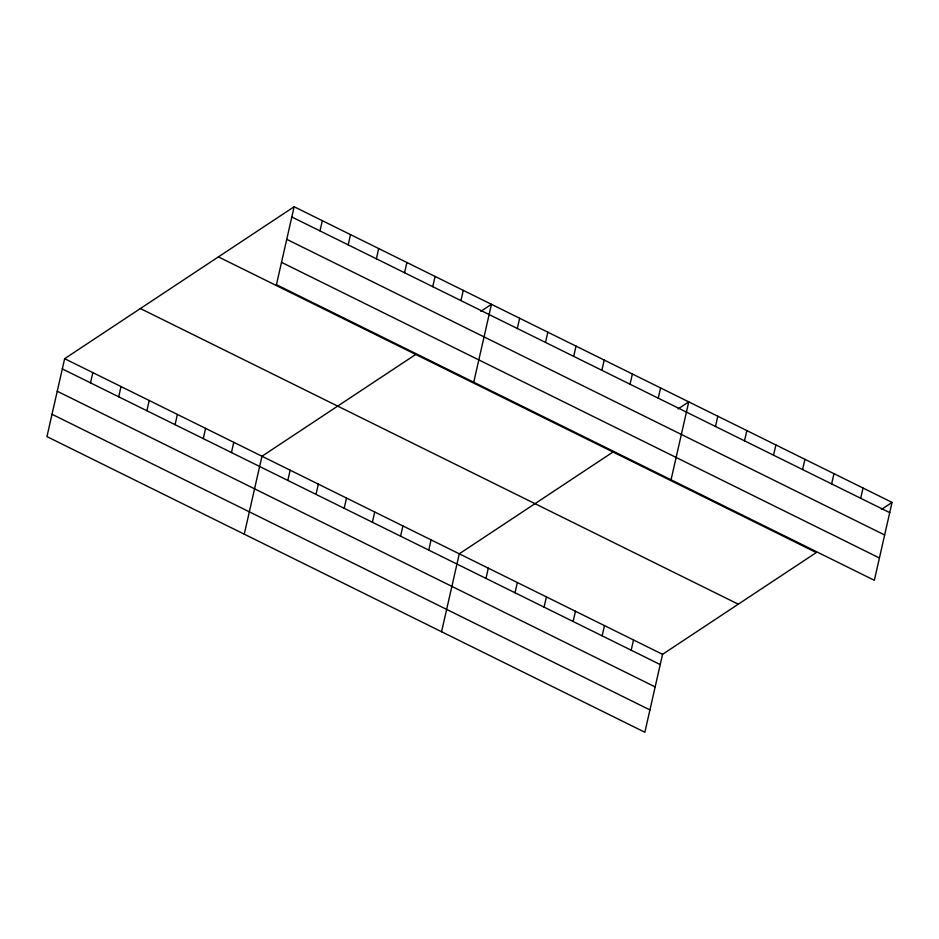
<?xml version="1.0" encoding="UTF-8"?>
<svg xmlns="http://www.w3.org/2000/svg" width="939" height="939" viewBox="0 0 939 939"><rect width="100%" height="100%" fill="white"/><g stroke="black" fill="none" stroke-linecap="round" stroke-linejoin="round"><path stroke-width="1.41" d="M294.142 206.744L276.442 284.67L874.35 580.314L892.05 502.388L294.142 206.744L64.65 358.686L46.95 436.612L644.858 732.256L662.558 654.33L816.32 552.531L218.411 256.887M90.52 382.854L92.844 372.619M118.701 396.798L121.025 386.551M146.895 410.73L149.219 400.495M175.077 424.674L177.401 414.428M203.27 438.607L205.594 428.372M231.452 452.551L233.776 442.304M244.257 534.174L261.969 456.248L415.719 354.449M319.999 230.924L322.323 220.677M287.827 480.428L290.151 470.181M348.193 244.856L350.517 234.621M316.009 494.36L318.344 484.125M376.375 258.788L378.699 248.553M344.202 508.292L346.526 498.057M404.568 272.733L406.892 262.497M372.384 522.237L374.708 512.001M432.75 286.665L435.074 276.43M400.577 536.169L402.901 525.934M460.932 300.609L463.267 290.362M428.759 550.113L431.083 539.866M473.749 382.232L491.449 304.306L480.803 311.361M441.565 631.736L459.277 553.81L613.026 452.011M517.307 328.486L519.643 318.239M485.991 578.412L488.315 568.165M545.5 342.418L547.824 332.183M515.03 592.767L517.354 582.532M573.682 356.362L576.018 346.115M544.068 607.134L546.404 596.887M601.876 370.295L604.2 360.06M573.119 621.489L575.443 611.254M630.057 384.239L632.381 373.992M602.157 635.844L604.481 625.609M658.251 398.171L660.575 387.936M631.196 650.211L633.52 639.975M671.056 479.794L688.756 401.869L678.111 408.923M715.471 426.47L717.807 416.235M744.521 440.825L746.845 430.59M773.56 455.192L775.884 444.945M802.599 469.547L804.923 459.312M831.637 483.914L833.973 473.667M860.687 498.269L863.011 488.034M881.404 509.443L892.05 502.388M291.818 216.979L889.726 512.635M286.735 239.316L884.644 534.972M281.512 262.333L879.42 557.977M140.381 308.544L738.289 604.188M64.65 358.686L662.558 654.33M62.326 368.921L660.234 664.566M57.256 391.258L655.164 686.902M52.021 414.275L649.929 709.919"/></g></svg>
